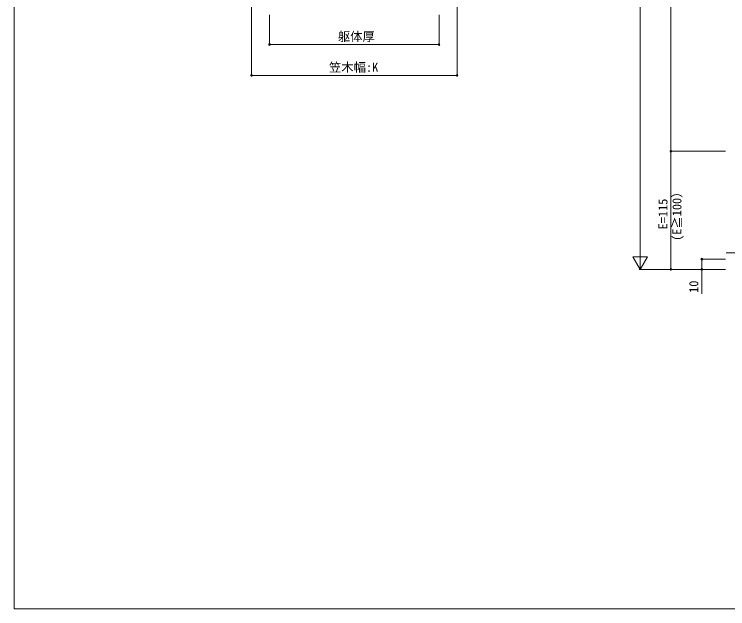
# Model space of a CAD drawing. Units: millimetres, scale not verified. Extents: x -990 to 990, y -1600 to 1603.
# Drawn here: x -990 to -295, y -1600 to -1021 of the extents above; entities that cross this region are included whole.
import ezdxf
from ezdxf.enums import TextEntityAlignment as Align

# ---------------------------------------------------------------- set-up
doc = ezdxf.new("R2010")
doc.units = ezdxf.units.MM
doc.header["$LTSCALE"] = 8
doc.linetypes.add('CHAIN2', pattern=[12, 9, -1, 1, -1])
for name, color, linetype, lineweight in [('0-0_0', 7, 'Continuous', 9), ('0-4_YKK_12', 4, 'Continuous', 9), ('0-7_YSS_K', 6, 'Continuous', 9)]:
    doc.layers.add(name, color=color, linetype=linetype, lineweight=lineweight)
doc.styles.add('ＭＳ ゴシック', font='')
doc.styles.get('ＭＳ ゴシック').set_extended_font_data('MS Gothic')

msp = doc.modelspace()

# ---------------------------------------------------------------- linework, layer by layer
at = {"layer": '0-0_0'}
msp.add_lwpolyline([(990, -1600), (-990, -1600), (-990, 1520)], dxfattribs=at)
at = {"layer": '0-4_YKK_12', "linetype": 'CHAIN2'}
for p, q in [((-296.7, -1253.388), (-278.39, -1253.388)), ((-296, -1253.388), (-283.5, -1253.388))]:
    msp.add_line(p, q, dxfattribs=at)
at = {"layer": '0-7_YSS_K'}
for p, q in [((-380.5, -568.388), (-380.5, -1255.388)), ((-350.5, -754.388), (-350.5, -1154.388)), ((-758.877, -950.388), (-758.877, -1081.388)), ((-558.877, -950.388), (-558.877, -1081.388)), ((-741.377, -1021.388), (-741.377, -1051.388)), ((-576.377, -1021.388), (-576.377, -1051.388)), ((-741.377, -1050.388), (-576.377, -1050.388)), ((-758.877, -1080.388), (-558.877, -1080.388)), ((-297.5, -1154.388), (-351.5, -1154.388)), ((-297.5, -1154.388), (-351.5, -1154.388)), ((-350.5, -1154.388), (-350.5, -1269.388)), ((-380.5, -1269.388), (-380.5, -1245.139)), ((-380.5, -1269.388), (-387.5, -1257.264)), ((-373.5, -1257.264), (-387.5, -1257.264)), ((-380.5, -1269.388), (-373.5, -1257.264)), ((-297.5, -1259.388), (-321.5, -1259.388)), ((-320.5, -1269.388), (-320.5, -1259.388)), ((-297.5, -1269.388), (-381.5, -1269.388)), ((-297.5, -1269.388), (-351.5, -1269.388)), ((-297.5, -1269.388), (-321.5, -1269.388)), ((-320.5, -1293.102), (-320.5, -1269.388))]:
    msp.add_line(p, q, dxfattribs=at)
for centre in [(-741.377, -1050.388), (-576.377, -1050.388), (-758.877, -1080.388), (-558.877, -1080.388), (-350.5, -1154.388), (-350.5, -1154.388), (-320.5, -1259.388), (-350.5, -1269.388), (-320.5, -1269.388)]:
    msp.add_circle(centre, 0.85, dxfattribs=at)

# ---------------------------------------------------------------- texts
at = {"layer": '0-7_YSS_K', "style": 'ＭＳ ゴシック'}
for s, p in [('躯体厚', (-674.877, -1049.588)), ('笠木幅:K', (-683.517, -1079.588))]:
    msp.add_text(s, height=8.798, dxfattribs=at).set_placement(p, align=Align.BOTTOM_LEFT)
for s, p in [('E=115', (-351.3, -1230.448)), ('(E≧100）', (-337.7, -1241.648)), ('10', (-321.3, -1292.302))]:
    msp.add_text(s, height=8.798, rotation=90, dxfattribs=at).set_placement(p, align=Align.BOTTOM_LEFT)

doc.saveas('drawing.dxf')
